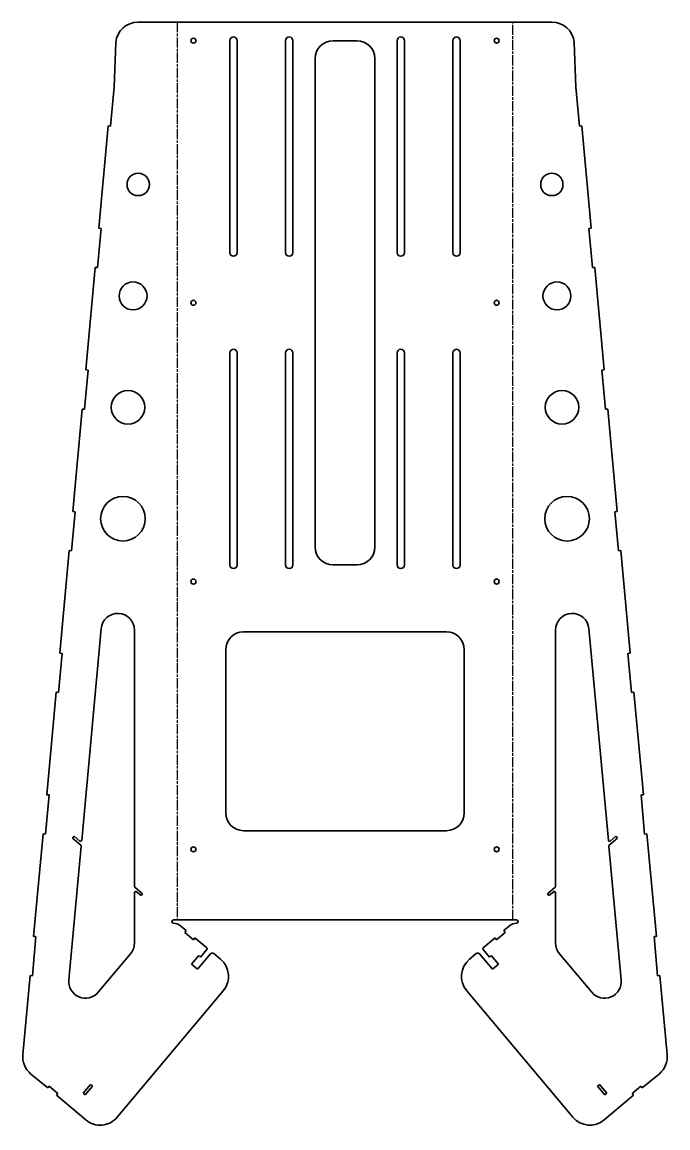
# Model space of a CAD drawing. Header units: inches. Extents: x -1 to 579, y -3 to 989.
import ezdxf

# ---------------------------------------------------------------- set-up
doc = ezdxf.new("R2010")
doc.units = ezdxf.units.IN
doc.header["$MEASUREMENT"] = 0
doc.linetypes.add('Chain', pattern=[13.68, 9.12, -1.14, 2.28, -1.14])
doc.layers.add('Bend Centerline (ANSI)', color=7, linetype='Chain', lineweight=25)
doc.layers.add('Visible (ANSI)', color=7, linetype='Continuous', lineweight=35)

# ---------------------------------------------------------------- blocks, each defined once
blk = doc.blocks.new('GLD-V003-SILBRP002_Chapa Brazo_GLD-V003-SILBRP002 ( Desplegada)')
at = {"layer": 'Bend Centerline (ANSI)'}
for p, q in [((-178.59, 510.92), (-178.59, -293.97)), ((122.2, -293.97), (122.2, 510.92))]:
    blk.add_line(p, q, dxfattribs=at)
at = {"layer": 'Visible (ANSI)'}
for p, q in [((-213.81, 510.92), (157.42, 510.92)), ((-233.72, 492.75), (-235.3, 452.73)), ((-131.49, 304.29), (-131.49, 494.29)), ((-124.89, 494.29), (-124.89, 304.29)), ((-81.49, 304.29), (-81.49, 494.29)), ((-74.89, 494.29), (-74.89, 304.29)), ((-38.89, 494.29), (-17.49, 494.29)), ((18.51, 304.29), (18.51, 494.29)), ((25.11, 494.29), (25.11, 304.29)), ((68.51, 304.29), (68.51, 494.29)), ((75.11, 494.29), (75.11, 304.29)), ((178.91, 452.73), (177.34, 492.75)), ((-54.89, 40.29), (-54.89, 478.29)), ((-1.49, 478.29), (-1.49, 40.29)), ((-235.3, 452.73), (-238.51, 417.78)), ((182.13, 417.78), (178.91, 452.73)), ((-240.6, 417.97), (-249.06, 326.06)), ((-238.51, 417.78), (-240.6, 417.97)), ((184.22, 417.97), (182.13, 417.78)), ((184.22, 417.97), (192.67, 326.06)), ((-246.96, 325.87), (-250.19, 290.81)), ((-249.06, 326.06), (-246.96, 325.87)), ((190.58, 325.87), (192.67, 326.06)), ((193.8, 290.81), (190.58, 325.87)), ((-252.28, 291.01), (-260.73, 199.09)), ((-250.19, 290.81), (-252.28, 291.01)), ((195.89, 291.01), (193.8, 290.81)), ((195.89, 291.01), (204.35, 199.09)), ((-131.49, 24.29), (-131.49, 214.29)), ((-124.89, 214.29), (-124.89, 24.29)), ((-81.49, 24.29), (-81.49, 214.29)), ((-74.89, 214.29), (-74.89, 24.29)), ((18.51, 24.29), (18.51, 214.29)), ((25.11, 214.29), (25.11, 24.29)), ((68.51, 24.29), (68.51, 214.29)), ((75.11, 214.29), (75.11, 24.29)), ((-258.64, 198.9), (-261.87, 163.85)), ((-260.73, 199.09), (-258.64, 198.9)), ((202.26, 198.9), (204.35, 199.09)), ((205.48, 163.85), (202.26, 198.9)), ((-263.96, 164.04), (-272.41, 72.13)), ((-261.87, 163.85), (-263.96, 164.04)), ((207.57, 164.04), (205.48, 163.85)), ((207.57, 164.04), (216.02, 72.13)), ((-270.32, 71.94), (-273.54, 36.89)), ((-272.41, 72.13), (-270.32, 71.94)), ((213.93, 71.94), (216.02, 72.13)), ((217.16, 36.89), (213.93, 71.94)), ((-275.63, 37.08), (-284.09, -54.83)), ((-273.54, 36.89), (-275.63, 37.08)), ((219.25, 37.08), (217.16, 36.89)), ((219.25, 37.08), (227.7, -54.83)), ((-17.49, 24.29), (-38.89, 24.29)), ((-264.37, -222.65), (-246.92, -32.83)), ((-216.98, -34.21), (-216.98, -264)), ((-119.19, -35.71), (62.81, -35.71)), ((160.59, -264), (160.59, -34.21)), ((190.53, -32.83), (207.99, -222.65)), ((-282, -55.03), (-285.22, -90.08)), ((-284.09, -54.83), (-282, -55.03)), ((-135.19, -197.97), (-135.19, -51.71)), ((78.81, -51.71), (78.81, -197.97)), ((225.61, -55.03), (227.7, -54.83)), ((228.83, -90.08), (225.61, -55.03)), ((-287.31, -89.89), (-295.76, -181.8)), ((-285.22, -90.08), (-287.31, -89.89)), ((230.93, -89.89), (228.83, -90.08)), ((230.93, -89.89), (239.38, -181.8)), ((-293.67, -181.99), (-296.9, -217.04)), ((-295.76, -181.8), (-293.67, -181.99)), ((237.29, -181.99), (239.38, -181.8)), ((240.51, -217.04), (237.29, -181.99)), ((-298.99, -216.85), (-307.44, -308.76)), ((-296.9, -217.04), (-298.99, -216.85)), ((62.81, -213.97), (-119.19, -213.97)), ((242.6, -216.85), (240.51, -217.04)), ((242.6, -216.85), (251.06, -308.76)), ((-275.89, -347.81), (-264.84, -227.74)), ((-272.57, -220.69), (-271.16, -219)), ((-265.19, -226.88), (-272.57, -220.69)), ((-271.16, -219), (-266.01, -223.32)), ((208.46, -227.74), (219.5, -347.81)), ((216.19, -220.69), (208.81, -226.88)), ((209.63, -223.32), (214.77, -219)), ((214.77, -219), (216.19, -220.69)), ((-216.62, -264.77), (-209.72, -270.56)), ((153.34, -270.56), (160.24, -264.77)), ((-216.98, -269.48), (-216.98, -314.66)), ((-211.14, -272.24), (-215.34, -268.72)), ((-209.72, -270.56), (-211.14, -272.24)), ((154.75, -272.24), (153.34, -270.56)), ((158.95, -268.72), (154.75, -272.24)), ((160.59, -314.66), (160.59, -269.48)), ((-181.98, -293.97), (125.59, -293.97)), ((-170.56, -303.54), (-175.62, -299.31)), ((-171.91, -305.15), (-170.56, -303.54)), ((-164.1, -311.71), (-171.91, -305.15)), ((115.53, -305.15), (107.72, -311.71)), ((114.18, -303.54), (119.23, -299.31)), ((114.18, -303.54), (115.53, -305.15)), ((-305.35, -308.96), (-308.57, -344.01)), ((-307.44, -308.76), (-305.35, -308.96)), ((-162.75, -310.1), (-164.1, -311.71)), ((-152.1, -319.04), (-162.75, -310.1)), ((95.72, -319.04), (106.37, -310.1)), ((107.72, -311.71), (106.37, -310.1)), ((248.96, -308.96), (251.06, -308.76)), ((252.19, -344.01), (248.96, -308.96)), ((-220.49, -324.3), (-249.46, -358.83)), ((-165.8, -333.65), (-159.31, -325.91)), ((-160.36, -338.21), (-148.79, -324.42)), ((-159.31, -325.91), (-157.7, -327.26)), ((-157.7, -327.26), (-151.98, -320.44)), ((-145.97, -324.18), (-139.85, -329.32)), ((89.59, -324.18), (83.46, -329.32)), ((103.98, -338.21), (92.41, -324.42)), ((101.31, -327.26), (95.59, -320.44)), ((101.31, -327.26), (102.92, -325.91)), ((102.92, -325.91), (109.42, -333.65)), ((193.07, -358.83), (164.1, -324.3)), ((-160.36, -338.21), (-165.8, -333.65)), ((109.42, -333.65), (103.98, -338.21)), ((-310.67, -343.82), (-317.19, -414.7)), ((-308.57, -344.01), (-310.67, -343.82)), ((254.28, -343.82), (252.19, -344.01)), ((254.28, -343.82), (260.8, -414.7)), ((-137.38, -357.5), (-232.51, -470.87)), ((81, -357.5), (176.13, -470.87)), ((-294.86, -444.67), (-310.12, -431.86)), ((238.47, -444.67), (253.74, -431.86)), ((-294.86, -444.67), (-293.51, -443.06)), ((-293.51, -443.06), (-285.69, -449.62)), ((-262.93, -449.4), (-256.37, -441.58)), ((-254.68, -443), (-261.24, -450.81)), ((-256.37, -441.58), (-254.68, -443)), ((198.3, -443), (199.98, -441.58)), ((204.86, -450.81), (198.3, -443)), ((199.98, -441.58), (206.54, -449.4)), ((229.31, -449.62), (237.12, -443.06)), ((237.12, -443.06), (238.47, -444.67)), ((-285.69, -449.62), (-287.04, -451.22)), ((-260.69, -473.34), (-287.04, -451.22)), ((-261.24, -450.81), (-262.93, -449.4)), ((204.3, -473.34), (230.66, -451.22)), ((206.54, -449.4), (204.86, -450.81)), ((230.66, -451.22), (229.31, -449.62))]:
    blk.add_line(p, q, dxfattribs=at)
for centre, radius in [((-164.19, 494.29), 2.25), ((107.81, 494.29), 2.25), ((-213.68, 365.38), 10), ((157.3, 365.38), 10), ((-218.26, 265.48), 12.5), ((161.87, 265.48), 12.5), ((-164.19, 259.29), 2.25), ((107.81, 259.29), 2.25), ((-222.83, 165.59), 15), ((166.44, 165.59), 15), ((-227.4, 65.69), 20), ((171.02, 65.69), 20), ((-164.19, 9.29), 2.25), ((107.81, 9.29), 2.25), ((-164.19, -230.71), 2.25), ((107.81, -230.71), 2.25)]:
    blk.add_circle(centre, radius, dxfattribs=at)
at = {"layer": 'Visible (ANSI)', "extrusion": (0, 0, -1)}
for centre, radius, start, end in [((213.81, 490.92), 20, 5.25484, 90), ((-157.42, 490.92), 20, 90, 174.74516), ((128.19, 494.29), 3.3, 0, 180), ((78.19, 494.29), 3.3, 0, 180), ((-21.81, 494.29), 3.3, 0, 180), ((-71.81, 494.29), 3.3, 0, 180), ((128.19, 304.29), 3.3, 180, 360), ((78.19, 304.29), 3.3, 180, 360), ((-21.81, 304.29), 3.3, 180, 360), ((-71.81, 304.29), 3.3, 180, 0), ((128.19, 214.29), 3.3, 0, 180), ((78.19, 214.29), 3.3, 0, 180), ((-21.81, 214.29), 3.3, 0, 180), ((-71.81, 214.29), 3.3, 0, 180), ((128.19, 24.29), 3.3, 180, 0), ((78.19, 24.29), 3.3, 180, 0), ((-21.81, 24.29), 3.3, 180, 360), ((-71.81, 24.29), 3.3, 180, 360), ((265.37, -222.56), 1, 185.25484, 310), ((265.84, -227.65), 1, 130, 185.25484), ((-208.98, -222.56), 1, 230, 354.74516), ((-209.45, -227.65), 1, 354.74516, 50), ((215.98, -264), 1, 310, 360), ((-159.59, -264), 1, 180, 230), ((215.98, -269.48), 1, 0, 130), ((-159.59, -269.48), 1, 50, 180), ((181.98, -295.47), 1.5, 270.32214, 90), ((182.04, -306.97), 10, 90.32214, 130), ((-125.66, -306.97), 10, 50, 89.67786), ((-125.59, -295.47), 1.5, 90, 269.67786), ((152.75, -319.8), 1, 130, 220), ((147.26, -325.71), 2, 40, 130), ((-90.87, -325.71), 2, 50, 140), ((-96.36, -319.8), 1, 320, 50), ((152.7, -344.64), 20, 130, 220), ((-96.32, -344.64), 20, 320, 50), ((297.27, -416.53), 20, 310, 5.25484), ((-240.88, -416.53), 20, 174.74516, 230), ((247.83, -458.02), 20, 220, 310), ((-191.45, -458.02), 20, 230, 320)]:
    blk.add_arc(centre, radius, start, end, dxfattribs=at)
at = {"layer": 'Visible (ANSI)'}
for centre, radius, start, end in [((-38.89, 478.29), 16, 90, 180), ((-17.49, 478.29), 16, 0, 90), ((-38.89, 40.29), 16, 180, 270), ((-17.49, 40.29), 16, 270, 0), ((-231.98, -34.21), 15, 360, 174.74516), ((175.59, -34.21), 15, 5.25484, 180), ((-119.19, -51.71), 16, 90, 180), ((62.81, -51.71), 16, 360, 90), ((-119.19, -197.97), 16, 180, 270), ((62.81, -197.97), 16, 270, 360), ((-231.98, -314.66), 15, 320, 0), ((175.59, -314.66), 15, 180, 220), ((-260.95, -349.19), 15, 174.74516, 320), ((204.56, -349.19), 15, 220, 5.25484)]:
    blk.add_arc(centre, radius, start, end, dxfattribs=at)

msp = doc.modelspace()

# ---------------------------------------------------------------- block references
msp.add_blockref('GLD-V003-SILBRP002_Chapa Brazo_GLD-V003-SILBRP002 ( Desplegada)', (317.19, 477.71))

doc.saveas('drawing.dxf')
